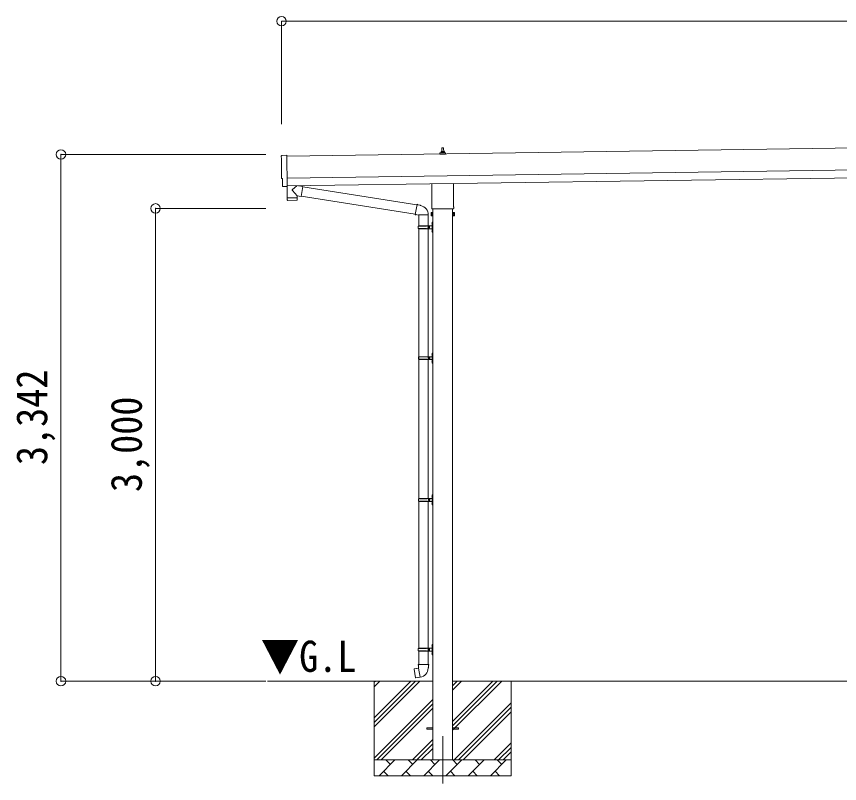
# Model space of a CAD drawing. Units: millimetres at full size, sheet at 1:60. Extents: x -16864 to 16864, y -11640 to 11640.
# Drawn here: x -513 to 4711, y -7410 to -2543 of the extents above; entities that cross this region are included whole.
import ezdxf
from ezdxf.enums import TextEntityAlignment as Align

# ---------------------------------------------------------------- set-up
doc = ezdxf.new("R2010")
doc.units = ezdxf.units.MM
doc.header["$LTSCALE"] = 60
doc.header["$PDMODE"] = 32
doc.header["$PDSIZE"] = 60
doc.linetypes.add('CHAIN1', pattern=[8, 5, -1, 1, -1])
for name, color, linetype, lineweight in [('0-1_Defpoints', 7, 'CHAIN1', 9), ('0-2_TEXT1', 4, 'Continuous', 9), ('0-3_SHAPE', 7, 'Continuous', 9), ('0-7_PARTS2', 7, 'Continuous', 9), ('0-8_TABLE1', 6, 'Continuous', 9), ('0-9_DIM1', 7, 'Continuous', 9)]:
    doc.layers.add(name, color=color, linetype=linetype, lineweight=lineweight)
doc.styles.add('ＭＳ ゴシック', font='')
doc.styles.get('ＭＳ ゴシック').set_extended_font_data('MS Gothic')

msp = doc.modelspace()

# ---------------------------------------------------------------- linework, layer by layer
at = {"layer": '0-1_Defpoints'}
msp.add_line((2192.3, -7110.97), (2192.3, -7459.97), dxfattribs=at)
at = {"layer": '0-2_TEXT1'}
for p, q in [((6832.37, -3348.27), (1201.9, -3428.71)), ((2186.61, -3401.71), (2187.33, -3378.18)), ((2188.33, -3377.21), (2196.88, -3377.21)), ((2197.88, -3378.18), (2198.61, -3401.71)), ((2174.36, -3417.21), (2174.36, -3409.49)), ((2210.86, -3417.21), (2174.36, -3417.21)), ((2174.74, -3408.71), (2210.47, -3408.71)), ((2175.12, -3408.52), (2181.84, -3406.89)), ((2182.22, -3406.71), (2202.99, -3406.71)), ((2182.61, -3405.92), (2182.61, -3401.71)), ((2183.61, -3401.71), (2201.61, -3401.71)), ((2202.61, -3405.92), (2202.61, -3401.71)), ((2210.09, -3408.52), (2203.37, -3406.89)), ((2210.86, -3417.21), (2210.86, -3409.49)), ((1203.9, -3568.69), (6834.37, -3488.26)), ((1204.62, -3618.69), (6835.08, -3538.25)), ((2260.6, -3603.6), (2260.6, -3751.19)), ((1185.04, -3622.74), (1178.12, -3622.47)), ((2124, -3751.19), (2124, -3605.55)), ((2122.3, -3759.97), (2122.3, -3754.47)), ((2262.3, -3754.47), (2262.3, -3759.97)), ((2118.3, -3789.47), (2119.06, -3788.15)), ((2118.3, -3789.47), (2118.3, -3806.47)), ((2118.3, -3806.47), (2119.06, -3807.78)), ((2125.3, -3793.06), (2119.06, -3793.06)), ((2125.3, -3802.87), (2119.06, -3802.87)), ((2125.3, -3807.78), (2119.06, -3807.78)), ((2260.24, -3763.47), (2124.36, -3763.47)), ((2127.8, -3807.17), (2125.3, -3807.17)), ((2129.8, -3763.47), (2129.8, -7260.97)), ((2254.8, -7260.97), (2254.8, -3763.47)), ((2256.8, -3807.17), (2259.3, -3807.17)), ((2259.3, -3793.06), (2265.54, -3793.06)), ((2259.3, -3802.87), (2265.54, -3802.87)), ((2259.3, -3807.78), (2265.54, -3807.78)), ((2266.3, -3789.47), (2265.54, -3788.15)), ((2266.3, -3806.47), (2265.54, -3807.78)), ((2266.3, -3789.47), (2266.3, -3806.47)), ((2092.3, -7056.47), (2129.8, -7056.47)), ((2092.3, -7065.47), (2092.3, -7056.47)), ((2092.3, -7056.47), (2129.8, -7056.47)), ((2092.3, -7065.47), (2092.3, -7056.47)), ((2092.3, -7065.47), (2129.8, -7065.47)), ((2092.3, -7065.47), (2129.8, -7065.47)), ((2254.8, -7056.47), (2292.3, -7056.47)), ((2254.8, -7056.47), (2292.3, -7056.47)), ((2254.8, -7065.47), (2292.3, -7065.47)), ((2254.8, -7065.47), (2292.3, -7065.47)), ((2292.3, -7065.47), (2292.3, -7056.47)), ((2292.3, -7065.47), (2292.3, -7056.47))]:
    msp.add_line(p, q, dxfattribs=at)
for points in [[(1170.28, -3425.72), (1201.83, -3423.62), (1204.66, -3621.46)], [(1175.23, -3619.52), (1174.56, -3572.5), (1173.96, -3572.51)], [(1185.78, -3622.45), (1186.43, -3621.81), (1204.67, -3622.46)], [(2125.3, -3807.78), (2125.3, -3788.15), (2119.06, -3788.15)], [(2125.3, -3807.17), (2125.3, -3788.77), (2127.8, -3788.77)], [(2259.3, -3807.17), (2259.3, -3788.77), (2256.8, -3788.77)], [(2259.3, -3807.78), (2259.3, -3788.15), (2265.54, -3788.15)]]:
    msp.add_lwpolyline(points, dxfattribs=at)
for points in [[(2127.8, -3808.47), (2127.8, -3787.47), (2129.8, -3787.47), (2129.8, -3808.47)], [(2256.8, -3808.47), (2256.8, -3787.47), (2254.8, -3787.47), (2254.8, -3808.47)]]:
    msp.add_lwpolyline(points, close=True, dxfattribs=at)
for centre, radius, start, end in [((2188.33, -3378.21), 1, 90, 178.60509), ((2196.88, -3378.21), 1, 1.39491, 90), ((2175.36, -3409.49), 1, 103.62699, 180), ((2181.61, -3405.92), 1, 283.62699, 0), ((2186.69, -3402.34), 4.13, 90, 171.17633), ((2183.61, -3402.71), 1, 90, 180), ((2195.94, -3401.71), 4.83, 133.60282, 180), ((2189.27, -3401.71), 4.83, 0, 46.39718), ((2198.52, -3402.34), 4.13, 8.82367, 90), ((2201.61, -3402.71), 1, 0, 90), ((2203.61, -3405.92), 1, 180, 256.37301), ((2209.86, -3409.49), 1, 0, 76.37301), ((2126.3, -3754.47), 4, 125.09963, 180), ((2126.3, -3759.97), 4, 180, 194.47751), ((2126.3, -3759.97), 4, 194.47751, 241.04498), ((2258.3, -3759.97), 4, 298.95502, 345.52249), ((2258.3, -3754.47), 4, 0, 54.90037), ((2258.3, -3759.97), 4, 345.52249, 0), ((2122.64, -3790.61), 4.34, 145.61575, 214.38425), ((2134.54, -3797.97), 16.24, 162.41205, 197.58795), ((2122.64, -3805.33), 4.34, 145.61575, 214.38425), ((2261.95, -3790.61), 4.34, 325.61575, 34.38425), ((2250.06, -3797.97), 16.24, 342.41205, 17.58795), ((2261.95, -3805.33), 4.34, 325.61575, 34.38425)]:
    msp.add_arc(centre, radius, start, end, dxfattribs=at)
for centre, major_axis, ratio, start_param, end_param in [((1170.48, -3428.72), (-3, -0.04), 0.99863, 4.7647489, 6.2979817), ((-3593.88, -3567.21), (4762.89, 68.04), 0.99863, 6.2686928, 6.2979817), ((1173.9, -3568.11), (-4.41, -0.06), 0.99863, 6.2686928, 7.8539816), ((1178.24, -3619.47), (-2.15, -2.1), 0.9974, 5.5252311, 7.0411395), ((1185.08, -3621.74), (-0.717, -0.7), 0.9974, 0.7579542, 1.5707963)]:
    msp.add_ellipse(centre, major_axis=major_axis, ratio=ratio, start_param=start_param, end_param=end_param, dxfattribs=at)
at = {"layer": '0-3_SHAPE'}
for p, q in [((2129.8, -6760.97), (1080.85, -6760.97)), ((1757.3, -6760.97), (1757.3, -7360.97)), ((1757.3, -6994.45), (1990.78, -6760.97)), ((1757.3, -7022.73), (2019.07, -6760.97)), ((1757.3, -7051.02), (2047.35, -6760.97)), ((1757.3, -6768.18), (1764.51, -6760.97)), ((1757.3, -6796.46), (1792.79, -6760.97)), ((5229.8, -6760.97), (2254.8, -6760.97)), ((2254.8, -6789.79), (2283.62, -6760.97)), ((2254.8, -6818.08), (2311.91, -6760.97)), ((2254.8, -7072.63), (2566.47, -6760.97)), ((2254.8, -7016.07), (2509.9, -6760.97)), ((2254.8, -7044.35), (2538.18, -6760.97)), ((2627.3, -6760.97), (2627.3, -7360.97)), ((1757.3, -7249.01), (2129.8, -6876.51)), ((1773.62, -7260.97), (2129.8, -6904.79)), ((1801.91, -7260.97), (2129.8, -6933.08)), ((2264.46, -7260.97), (2627.3, -6898.12)), ((2292.74, -7260.97), (2627.3, -6926.41)), ((2321.03, -7260.97), (2627.3, -6954.69)), ((1999.9, -7260.97), (2129.8, -7131.07)), ((2519.02, -7260.97), (2627.3, -7152.68)), ((2028.18, -7260.97), (2129.8, -7159.35)), ((2056.47, -7260.97), (2129.8, -7187.63)), ((2547.3, -7260.97), (2627.3, -7180.97)), ((2575.58, -7260.97), (2627.3, -7209.25)), ((1757.3, -7260.97), (2627.3, -7260.97)), ((1788.75, -7360.97), (1888.75, -7260.97)), ((1860.19, -7289.52), (1831.64, -7260.97)), ((1930.17, -7360.97), (2030.17, -7260.97)), ((2001.61, -7289.52), (1973.06, -7260.97)), ((2071.59, -7360.97), (2171.59, -7260.97)), ((2143.04, -7289.52), (2114.48, -7260.97)), ((2213.01, -7360.97), (2313.01, -7260.97)), ((2284.46, -7289.52), (2255.9, -7260.97)), ((2354.43, -7360.97), (2454.43, -7260.97)), ((2425.88, -7289.52), (2397.32, -7260.97)), ((2495.85, -7360.97), (2595.85, -7260.97)), ((2567.3, -7289.52), (2538.75, -7260.97)), ((2627.3, -7360.97), (1757.3, -7360.97)), ((1817.3, -7332.41), (1845.85, -7360.97)), ((1958.72, -7332.41), (1987.27, -7360.97)), ((2100.14, -7332.41), (2128.7, -7360.97)), ((2241.56, -7332.41), (2270.12, -7360.97)), ((2382.98, -7332.41), (2411.54, -7360.97)), ((2524.41, -7332.41), (2552.96, -7360.97))]:
    msp.add_line(p, q, dxfattribs=at)
at = {"layer": '0-8_TABLE1'}
for p, q in [((1169.3, -2573.33), (1169.3, -3227.66)), ((12518.3, -2573.33), (1169.3, -2573.33)), ((-230.7, -3418.67), (1069.99, -3418.67)), ((-230.7, -3418.67), (-230.7, -6760.97)), ((369.3, -3760.97), (1069.99, -3760.97)), ((369.3, -3760.97), (369.3, -6760.97)), ((-230.7, -6760.97), (1069.99, -6760.97))]:
    msp.add_line(p, q, dxfattribs=at)
for p in [(1169.3, -2573.33), (1169.3, -2573.33), (-230.7, -3418.67), (369.3, -3760.97), (-230.7, -6760.97), (369.3, -6760.97)]:
    msp.add_point(p, dxfattribs=at)
at = {"layer": '0-9_DIM1'}
for p, q in [((1204.66, -3621.46), (1204.67, -3622.46)), ((1269.11, -3680.76), (1238.24, -3647.65)), ((1266.06, -3617.81), (1238.41, -3640.32)), ((1303.68, -3621.82), (1277.84, -3617.64)), ((1303.68, -3621.82), (1293.52, -3684.7)), ((1303.39, -3623.65), (2028.74, -3739.14)), ((1205.3, -3694.69), (1205.72, -3707.73)), ((1209.79, -3693.62), (1209.82, -3694.62)), ((1264.78, -3692.84), (1264.78, -3693.84)), ((1269.11, -3680.76), (1293.52, -3684.7)), ((1269.11, -3680.76), (1269.28, -3692.77)), ((1293.81, -3682.88), (2018.32, -3798.24)), ((1266.3, -3709.82), (1208.76, -3710.64)), ((2029.06, -3737.32), (2023.53, -3768.69)), ((2029.06, -3737.32), (2030.2, -3735.34)), ((2030.2, -3735.34), (2033.76, -3735.97)), ((2033.76, -3735.97), (2034.18, -3738.32)), ((2048.69, -3741.14), (2050.38, -3742.77)), ((2050.38, -3742.77), (2052.49, -3743.22)), ((2018, -3800.05), (2023.53, -3768.69)), ((2018, -3800.05), (2018.39, -3802.31)), ((2018, -3800.05), (2023.15, -3800.87)), ((2018.39, -3802.31), (2021.95, -3802.93)), ((2021.95, -3802.93), (2023.15, -3800.87)), ((2023.15, -3800.87), (2037.75, -3803.18)), ((2037.75, -3803.18), (2039.96, -3802.2)), ((2100.25, -3802.59), (2039.07, -3802.59)), ((2039.8, -3802.59), (2039.8, -3871.89)), ((2099.8, -3802.59), (2099.8, -3871.89)), ((2123.5, -3854.74), (2125.54, -3855.74)), ((2124.77, -3852.74), (2125.4, -3852.74)), ((2124.77, -3852.74), (2124.77, -3861.04)), ((2124.77, -3861.04), (2125.4, -3861.04)), ((2125.4, -3852.74), (2125.4, -3861.04)), ((2125.4, -3852.74), (2125.8, -3853.14)), ((2125.4, -3861.04), (2125.8, -3860.64)), ((2125.54, -3855.74), (2126.15, -3856.89)), ((2125.8, -3848.89), (2128.8, -3847.39)), ((2125.8, -3848.89), (2125.8, -3880.89)), ((2125.8, -3853.14), (2125.8, -3860.64)), ((2128.8, -3847.39), (2128.8, -3880.89)), ((2128.8, -3847.39), (2129.8, -3847.39)), ((2129.8, -3847.39), (2129.8, -3880.89)), ((2036.8, -3873.89), (2087.13, -3873.89)), ((2036.8, -3887.89), (2087.13, -3887.89)), ((2037.8, -3871.89), (2123.8, -3871.89)), ((2037.8, -3871.89), (2037.8, -3873.89)), ((2037.8, -3889.89), (2037.8, -3887.89)), ((2037.8, -3889.89), (2123.8, -3889.89)), ((2039.8, -3889.89), (2039.8, -5601.97)), ((2096.8, -3871.89), (2096.8, -3876.39)), ((2096.8, -3876.39), (2098.8, -3876.39)), ((2096.8, -3889.89), (2096.8, -3885.39)), ((2096.8, -3885.39), (2098.8, -3885.39)), ((2098.8, -3876.39), (2098.8, -3880.89)), ((2098.8, -3885.39), (2098.8, -3880.89)), ((2099.8, -3889.89), (2099.8, -5601.97)), ((2104.8, -3871.89), (2104.8, -3880.89)), ((2104.8, -3876.39), (2107.8, -3876.39)), ((2104.8, -3889.89), (2104.8, -3880.89)), ((2104.8, -3885.39), (2107.8, -3885.39)), ((2107.8, -3876.39), (2107.8, -3880.89)), ((2107.8, -3885.39), (2107.8, -3880.89)), ((2123.5, -3902.74), (2125.54, -3903.74)), ((2124.77, -3900.74), (2125.4, -3900.74)), ((2124.77, -3900.74), (2124.77, -3909.04)), ((2124.77, -3909.04), (2125.4, -3909.04)), ((2125.4, -3900.74), (2125.4, -3909.04)), ((2125.4, -3900.74), (2125.8, -3901.14)), ((2125.4, -3909.04), (2125.8, -3908.64)), ((2125.54, -3903.74), (2126.15, -3904.89)), ((2125.8, -3912.89), (2125.8, -3880.89)), ((2125.8, -3901.14), (2125.8, -3908.64)), ((2125.8, -3912.89), (2128.8, -3914.39)), ((2128.8, -3914.39), (2128.8, -3880.89)), ((2128.8, -3914.39), (2129.8, -3914.39)), ((2129.8, -3914.39), (2129.8, -3880.89)), ((2123.5, -4684.82), (2125.54, -4685.82)), ((2124.77, -4682.82), (2125.4, -4682.82)), ((2124.77, -4682.82), (2124.77, -4691.12)), ((2124.77, -4691.12), (2125.4, -4691.12)), ((2125.4, -4682.82), (2125.4, -4691.12)), ((2125.4, -4682.82), (2125.8, -4683.22)), ((2125.4, -4691.12), (2125.8, -4690.72)), ((2125.54, -4685.82), (2126.15, -4686.97)), ((2125.8, -4678.97), (2128.8, -4677.47)), ((2125.8, -4678.97), (2125.8, -4710.97)), ((2125.8, -4683.22), (2125.8, -4690.72)), ((2128.8, -4677.47), (2128.8, -4710.97)), ((2128.8, -4677.47), (2129.8, -4677.47)), ((2129.8, -4677.47), (2129.8, -4710.97)), ((2039.3, -4703.97), (2089.63, -4703.97)), ((2039.3, -4717.97), (2089.63, -4717.97)), ((2040.3, -4701.97), (2040.3, -4703.97)), ((2040.3, -4701.97), (2123.8, -4701.97)), ((2040.3, -4719.97), (2040.3, -4717.97)), ((2040.3, -4719.97), (2123.8, -4719.97)), ((2099.3, -4701.97), (2099.3, -4706.47)), ((2099.3, -4706.47), (2101.3, -4706.47)), ((2099.3, -4719.97), (2099.3, -4715.47)), ((2099.3, -4715.47), (2101.3, -4715.47)), ((2101.3, -4706.47), (2101.3, -4710.97)), ((2101.3, -4715.47), (2101.3, -4710.97)), ((2107.3, -4701.97), (2107.3, -4710.97)), ((2107.3, -4706.47), (2110.3, -4706.47)), ((2107.3, -4719.97), (2107.3, -4710.97)), ((2107.3, -4715.47), (2110.3, -4715.47)), ((2110.3, -4706.47), (2110.3, -4710.97)), ((2110.3, -4715.47), (2110.3, -4710.97)), ((2123.5, -4732.82), (2125.54, -4733.82)), ((2124.77, -4730.82), (2125.4, -4730.82)), ((2124.77, -4730.82), (2124.77, -4739.12)), ((2124.77, -4739.12), (2125.4, -4739.12)), ((2125.4, -4730.82), (2125.4, -4739.12)), ((2125.4, -4730.82), (2125.8, -4731.22)), ((2125.4, -4739.12), (2125.8, -4738.72)), ((2125.54, -4733.82), (2126.15, -4734.97)), ((2125.8, -4742.97), (2125.8, -4710.97)), ((2125.8, -4731.22), (2125.8, -4738.72)), ((2125.8, -4742.97), (2128.8, -4744.47)), ((2128.8, -4744.47), (2128.8, -4710.97)), ((2128.8, -4744.47), (2129.8, -4744.47)), ((2129.8, -4744.47), (2129.8, -4710.97)), ((2123.5, -5584.82), (2125.54, -5585.82)), ((2124.77, -5582.82), (2125.4, -5582.82)), ((2124.77, -5582.82), (2124.77, -5591.12)), ((2125.4, -5582.82), (2125.4, -5591.12)), ((2125.4, -5582.82), (2125.8, -5583.22)), ((2125.54, -5585.82), (2126.15, -5586.97)), ((2125.8, -5578.97), (2128.8, -5577.47)), ((2125.8, -5578.97), (2125.8, -5610.97)), ((2125.8, -5583.22), (2125.8, -5590.72)), ((2128.8, -5577.47), (2128.8, -5610.97)), ((2128.8, -5577.47), (2129.8, -5577.47)), ((2129.8, -5577.47), (2129.8, -5610.97)), ((2039.3, -5603.97), (2089.63, -5603.97)), ((2039.3, -5617.97), (2089.63, -5617.97)), ((2039.8, -5619.96), (2039.8, -6551.97)), ((2040.3, -5601.97), (2040.3, -5603.97)), ((2040.3, -5601.97), (2123.8, -5601.97)), ((2040.3, -5619.97), (2040.3, -5617.97)), ((2040.3, -5619.97), (2123.8, -5619.97)), ((2099.3, -5601.97), (2099.3, -5606.47)), ((2099.3, -5606.47), (2101.3, -5606.47)), ((2099.3, -5619.97), (2099.3, -5615.47)), ((2099.3, -5615.47), (2101.3, -5615.47)), ((2099.8, -5619.96), (2099.8, -6551.97)), ((2101.3, -5606.47), (2101.3, -5610.97)), ((2101.3, -5615.47), (2101.3, -5610.97)), ((2107.3, -5601.97), (2107.3, -5610.97)), ((2107.3, -5606.47), (2110.3, -5606.47)), ((2107.3, -5619.97), (2107.3, -5610.97)), ((2107.3, -5615.47), (2110.3, -5615.47)), ((2110.3, -5606.47), (2110.3, -5610.97)), ((2110.3, -5615.47), (2110.3, -5610.97)), ((2123.5, -5632.82), (2125.54, -5633.82)), ((2124.77, -5591.12), (2125.4, -5591.12)), ((2124.77, -5630.82), (2125.4, -5630.82)), ((2124.77, -5630.82), (2124.77, -5639.12)), ((2124.77, -5639.12), (2125.4, -5639.12)), ((2125.4, -5591.12), (2125.8, -5590.72)), ((2125.4, -5630.82), (2125.4, -5639.12)), ((2125.4, -5630.82), (2125.8, -5631.22)), ((2125.4, -5639.12), (2125.8, -5638.72)), ((2125.54, -5633.82), (2126.15, -5634.97)), ((2125.8, -5642.97), (2125.8, -5610.97)), ((2125.8, -5631.22), (2125.8, -5638.72)), ((2128.8, -5644.47), (2128.8, -5610.97)), ((2129.8, -5644.47), (2129.8, -5610.97)), ((2125.8, -5642.97), (2128.8, -5644.47)), ((2128.8, -5644.47), (2129.8, -5644.47)), ((2125.8, -6528.97), (2128.8, -6527.47)), ((2125.8, -6528.97), (2125.8, -6560.97)), ((2128.8, -6527.47), (2128.8, -6560.97)), ((2128.8, -6527.47), (2129.8, -6527.47)), ((2129.8, -6527.47), (2129.8, -6560.97)), ((2036.8, -6553.97), (2087.13, -6553.97)), ((2036.8, -6567.97), (2087.13, -6567.97)), ((2037.8, -6551.97), (2123.8, -6551.97)), ((2037.8, -6551.97), (2037.8, -6553.97)), ((2037.8, -6569.97), (2037.8, -6567.97)), ((2037.8, -6569.97), (2123.8, -6569.97)), ((2039.8, -6569.97), (2039.8, -6654.89)), ((2096.8, -6551.97), (2096.8, -6556.47)), ((2096.8, -6556.47), (2098.8, -6556.47)), ((2096.8, -6569.97), (2096.8, -6565.47)), ((2096.8, -6565.47), (2098.8, -6565.47)), ((2098.8, -6556.47), (2098.8, -6560.97)), ((2098.8, -6565.47), (2098.8, -6560.97)), ((2099.8, -6569.97), (2099.8, -6654.89)), ((2104.8, -6551.97), (2104.8, -6560.97)), ((2104.8, -6556.47), (2107.8, -6556.47)), ((2104.8, -6569.97), (2104.8, -6560.97)), ((2104.8, -6565.47), (2107.8, -6565.47)), ((2107.8, -6556.47), (2107.8, -6560.97)), ((2107.8, -6565.47), (2107.8, -6560.97)), ((2123.5, -6534.82), (2125.54, -6535.82)), ((2124.77, -6532.82), (2125.4, -6532.82)), ((2124.77, -6532.82), (2124.77, -6541.12)), ((2124.77, -6541.12), (2125.4, -6541.12)), ((2124.77, -6580.82), (2125.4, -6580.82)), ((2124.77, -6580.82), (2124.77, -6589.12)), ((2125.4, -6532.82), (2125.4, -6541.12)), ((2125.4, -6532.82), (2125.8, -6533.22)), ((2125.4, -6541.12), (2125.8, -6540.72)), ((2125.4, -6580.82), (2125.4, -6589.12)), ((2125.4, -6580.82), (2125.8, -6581.22)), ((2125.54, -6535.82), (2126.15, -6536.97)), ((2125.8, -6533.22), (2125.8, -6540.72)), ((2125.8, -6592.97), (2125.8, -6560.97)), ((2125.8, -6581.22), (2125.8, -6588.72)), ((2128.8, -6594.47), (2128.8, -6560.97)), ((2129.8, -6594.47), (2129.8, -6560.97)), ((2123.5, -6582.82), (2125.54, -6583.82)), ((2124.77, -6589.12), (2125.4, -6589.12)), ((2125.4, -6589.12), (2125.8, -6588.72)), ((2125.54, -6583.82), (2126.15, -6584.97)), ((2125.8, -6592.97), (2128.8, -6594.47)), ((2128.8, -6594.47), (2129.8, -6594.47)), ((2011.34, -6683.35), (2010.53, -6684.52)), ((2010.53, -6684.52), (2020.15, -6739.07)), ((2039.21, -6678.1), (2011.34, -6683.35)), ((2024.08, -6680.74), (2023.87, -6680.99)), ((2037.95, -6654.89), (2035.8, -6655.68)), ((2035.8, -6655.68), (2035.8, -6659.29)), ((2035.8, -6659.29), (2038.04, -6660.11)), ((2037.95, -6654.89), (2069.8, -6654.89)), ((2037.95, -6654.89), (2038.04, -6660.11)), ((2038.04, -6660.11), (2038.3, -6674.89)), ((2038.3, -6674.89), (2039.65, -6676.89)), ((2049.56, -6735.39), (2039.43, -6677.92)), ((2039.45, -6677.1), (2039.45, -6677.8)), ((2039.65, -6676.89), (2039.62, -6676.9)), ((2101.65, -6654.89), (2069.8, -6654.89)), ((2099.99, -6676.84), (2099.91, -6679)), ((2101.3, -6674.89), (2099.99, -6676.84)), ((2103.8, -6659.29), (2101.56, -6660.11)), ((2101.65, -6654.89), (2103.8, -6655.68)), ((2103.8, -6655.68), (2103.8, -6659.29)), ((2034.17, -6737.99), (2033.89, -6737.83)), ((2049.87, -6736.15), (2049.62, -6735.49))]:
    msp.add_line(p, q, dxfattribs=at)
for points in [[(1204.27, -3622.44), (1205.29, -3693.69), (1269.28, -3692.77)], [(1269.25, -3706.83), (1269.29, -3693.77), (1205.3, -3694.69)], [(2029.06, -3737.32), (2034.18, -3738.32), (2048.69, -3741.14)], [(2123.5, -3859.03), (2125.54, -3858.04), (2126.15, -3856.89)], [(2123.5, -3907.03), (2125.54, -3906.04), (2126.15, -3904.89)], [(2123.5, -4689.11), (2125.54, -4688.12), (2126.15, -4686.97)], [(2123.5, -4737.11), (2125.54, -4736.12), (2126.15, -4734.97)], [(2123.5, -5589.11), (2125.54, -5588.12), (2126.15, -5586.97)], [(2123.5, -5637.11), (2125.54, -5636.12), (2126.15, -5634.97)], [(2123.5, -6539.11), (2125.54, -6538.12), (2126.15, -6536.97)], [(2123.5, -6587.11), (2125.54, -6586.12), (2126.15, -6584.97)], [(2026.33, -6680.52), (2026.05, -6680.37), (2024.08, -6680.74)], [(2101.65, -6654.89), (2101.56, -6660.11), (2101.3, -6674.89)], [(2049.29, -6735.3), (2021.31, -6739.9), (2020.15, -6739.07)], [(2036.36, -6737.42), (2036.15, -6737.66), (2034.17, -6737.99)]]:
    msp.add_lwpolyline(points, dxfattribs=at)
for centre, radius, start, end in [((1241.72, -3644.07), 5, 131.47396, 225.79244), ((1208.71, -3707.64), 3, 181.81845, 270.86677), ((1266.25, -3706.82), 3, 270.81845, 359.81845), ((2039.96, -3802.2), 60.3, 359.62495, 78), ((2129.1, -3856.89), 6, 136.21765, 223.78235), ((2085.55, -3880.89), 49.25, 171.82876, 180.00002), ((2085.55, -3880.89), 49.25, 180.00002, 188.17127), ((2087.13, -3871.89), 2, 270, 359.99998), ((2087.13, -3889.89), 2, 0.00005, 90.00004), ((2129.1, -3904.89), 6, 136.21765, 223.78235), ((2123.8, -3869.89), 2, 270, 359.99998), ((2123.8, -3891.89), 2, 0.00005, 90.00004), ((2129.1, -4686.97), 6, 136.21765, 223.78235), ((2123.8, -4699.97), 2, 270, 359.99998), ((2088.05, -4710.97), 49.25, 171.82876, 180.00002), ((2088.05, -4710.97), 49.25, 180.00002, 188.17127), ((2089.63, -4701.97), 2, 270, 359.99998), ((2089.63, -4719.97), 2, 0.00005, 90.00004), ((2129.1, -4734.97), 6, 136.21765, 223.78235), ((2123.8, -4721.97), 2, 0.00005, 90.00004), ((2129.1, -5586.97), 6, 136.21765, 223.78235), ((2088.05, -5610.97), 49.25, 171.82876, 180.00002), ((2088.05, -5610.97), 49.25, 180.00002, 188.17127), ((2089.63, -5601.97), 2, 270, 359.99998), ((2089.63, -5619.97), 2, 0.00005, 90.00004), ((2129.1, -5634.97), 6, 136.21765, 223.78235), ((2123.8, -5599.97), 2, 270, 359.99998), ((2123.8, -5621.97), 2, 0.00005, 90.00004), ((2085.55, -6560.97), 49.25, 171.82876, 180.00002), ((2085.55, -6560.97), 49.25, 180.00002, 188.17127), ((2087.13, -6551.97), 2, 270, 359.99998), ((2087.13, -6569.97), 2, 0.00005, 90.00004), ((2129.1, -6536.97), 6, 136.21765, 223.78235), ((2129.1, -6584.97), 6, 136.21765, 223.78235), ((2123.8, -6549.97), 2, 270, 359.99998), ((2123.8, -6571.97), 2, 0.00005, 90.00004), ((2039.15, -6677.8), 0.3, 280.66842, 0), ((2039.65, -6677.1), 0.2, 100, 180), ((2039.65, -6676.89), 60.3, 279.96938, 358), ((2049.34, -6735.6), 0.3, 20, 99.33158), ((2050.05, -6736.09), 0.2, 200, 279.96938)]:
    msp.add_arc(centre, radius, start, end, dxfattribs=at)

# ---------------------------------------------------------------- texts
at = {"layer": '0-7_PARTS2', "style": 'ＭＳ ゴシック', "width": 0.9}
msp.add_text('▼G.L', height=197.9, dxfattribs=at).set_placement((1038.13, -6761.25), align=Align.BOTTOM_LEFT)
at = {"layer": '0-8_TABLE1', "color": 7, "style": 'ＭＳ ゴシック', "width": 0.9}
for s, p in [('3,342', (-258.2, -5389.82)), ('3,000', (341.8, -5560.97))]:
    msp.add_text(s, height=197.9, rotation=90, dxfattribs=at).set_placement(p, align=Align.BOTTOM_LEFT)

doc.saveas('drawing.dxf')
